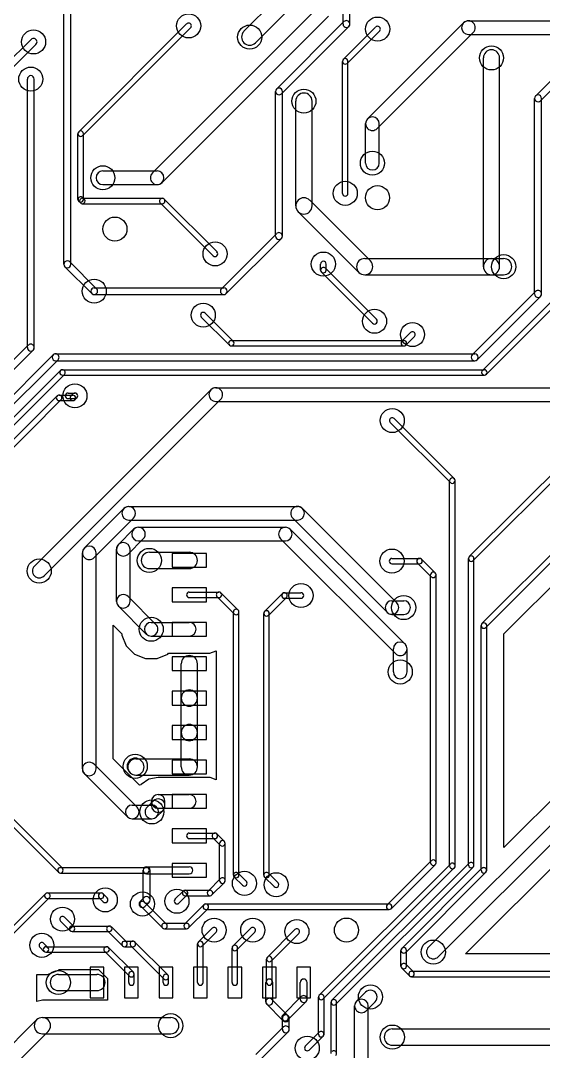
# Model space of a CAD drawing. Extents: x 34571 to 78815, y 19603 to 63847.
# Drawn here: x 61712 to 69296, y 37430 to 52400 of the extents above; entities that cross this region are included whole.
import ezdxf

# ---------------------------------------------------------------- set-up
doc = ezdxf.new("R2010")
doc.units = 0
doc.layers.add('BLACK', color=1, linetype='CONTINUOUS')

msp = doc.modelspace()

# ---------------------------------------------------------------- linework, layer by layer
at = {"layer": 'BLACK'}
for p, q in [((62340, 48860), (62340, 52600)), ((62440, 48860), (62440, 52600)), ((66040, 52603), (63624, 50187)), ((65392, 52683), (64953, 52244)), ((66180, 52463), (63764, 50047)), ((65559, 52516), (65120, 52077)), ((66390, 52350), (66390, 52530)), ((66490, 52350), (66490, 52530)), ((68210, 52396), (69574, 52396)), ((62556, 50786), (64121, 52351)), ((62613, 50729), (64178, 52294)), ((65425, 51406), (66404, 52385)), ((65496, 51335), (66475, 52314)), ((66394, 51836), (66863, 52305)), ((66451, 51779), (66920, 52248)), ((68139, 52367), (66746, 50974)), ((61485, 51746), (61864, 52125)), ((68280, 52226), (66887, 50833)), ((68210, 52198), (69574, 52198)), ((69185, 51305), (70045, 52165)), ((61556, 51675), (61935, 52054)), ((69255, 51235), (70115, 52095)), ((66382, 49891), (66382, 51807)), ((66462, 49891), (66462, 51807)), ((68426, 48826), (68426, 51858)), ((68662, 48826), (68662, 51858)), ((61810, 47650), (61810, 51550)), ((61910, 47650), (61910, 51550)), ((65410, 49270), (65410, 51370)), ((65510, 49270), (65510, 51370)), ((65704, 49708), (65704, 51230)), ((65940, 49708), (65940, 51230)), ((69170, 48430), (69170, 51270)), ((69270, 48430), (69270, 51270)), ((66717, 50329), (66717, 50903)), ((66915, 50329), (66915, 50903)), ((62544, 49803), (62544, 50757)), ((62624, 49803), (62624, 50757)), ((62905, 50216), (63693, 50216)), ((62905, 50018), (63693, 50018)), ((62579, 49751), (62556, 49774)), ((62608, 49819), (63766, 49819)), ((62608, 49739), (63766, 49739)), ((62636, 49808), (62613, 49831)), ((64505, 48984), (63738, 49751)), ((64562, 49041), (63795, 49808)), ((65906, 49791), (66787, 48910)), ((65739, 49624), (66620, 48743)), ((64625, 48506), (65424, 49305)), ((64696, 48435), (65495, 49234)), ((62355, 48824), (62744, 48435)), ((62426, 48895), (62815, 48506)), ((66065, 48776), (66065, 48864)), ((66875, 48062), (66134, 48803)), ((66145, 48776), (66145, 48864)), ((66704, 48944), (68544, 48944)), ((68544, 48944), (68720, 48944)), ((66818, 48005), (66077, 48746)), ((66704, 48708), (68544, 48708)), ((68544, 48708), (68720, 48708)), ((62780, 48520), (64660, 48520)), ((62780, 48420), (64660, 48420)), ((68265, 47546), (69184, 48465)), ((68336, 47475), (69255, 48394)), ((68412, 47319), (69531, 48438)), ((68469, 47262), (69588, 48381)), ((64334, 48093), (64741, 47686)), ((64391, 48150), (64798, 47743)), ((67244, 47742), (67370, 47868)), ((67300, 47686), (67426, 47812)), ((59385, 45246), (61824, 47685)), ((59456, 45175), (61895, 47614)), ((64770, 47754), (67272, 47754)), ((64770, 47674), (67272, 47674)), ((59925, 45285), (62185, 47545)), ((59995, 45215), (62255, 47475)), ((62220, 47560), (68300, 47560)), ((62220, 47460), (68300, 47460)), ((60972, 45999), (62291, 47318)), ((62320, 47330), (68440, 47330)), ((61029, 45942), (62348, 47261)), ((62320, 47250), (68440, 47250)), ((64474, 47038), (61912, 44476)), ((64544, 47067), (70292, 47067)), ((61172, 45879), (62241, 46948)), ((61229, 45822), (62298, 46891)), ((64614, 46898), (62052, 44336)), ((62270, 46960), (62470, 46960)), ((62270, 46880), (62470, 46880)), ((62400, 46990), (62500, 46990)), ((62400, 46910), (62500, 46910)), ((62442, 46948), (62472, 46978)), ((62498, 46892), (62528, 46922)), ((64544, 46869), (70292, 46869)), ((67948, 45690), (67075, 46563)), ((68005, 45747), (67132, 46620)), ((68222, 44615), (70203, 46596)), ((68279, 44558), (70260, 46539)), ((68406, 43643), (71066, 46303)), ((68462, 43587), (71122, 46247)), ((68724, 43494), (71300, 46070)), ((68724, 43494), (71300, 46070)), ((67937, 40122), (67937, 45718)), ((68017, 40122), (68017, 45718)), ((62638, 44741), (63210, 45313)), ((63281, 45343), (65731, 45343)), ((65801, 45314), (67169, 43946)), ((62778, 44601), (63350, 45173)), ((63281, 45145), (65731, 45145)), ((65661, 45174), (67029, 43806)), ((63132, 44792), (63352, 45012)), ((63423, 45041), (65553, 45041)), ((65624, 45012), (67290, 43346)), ((63272, 44652), (63492, 44872)), ((63423, 44843), (65553, 44843)), ((65484, 44872), (67150, 43206)), ((62608, 41532), (62608, 44670)), ((62806, 41532), (62806, 44670)), ((63103, 43965), (63103, 44721)), ((63301, 43965), (63301, 44721)), ((63580, 44678), (64160, 44678)), ((64410, 44660), (63910, 44660)), ((63910, 44660), (63910, 44460)), ((64410, 44460), (64410, 44660)), ((67100, 44590), (67500, 44590)), ((67100, 44510), (67500, 44510)), ((67472, 44521), (67671, 44322)), ((67529, 44578), (67728, 44379)), ((68210, 40136), (68210, 44586)), ((68290, 40136), (68290, 44586)), ((63580, 44442), (64160, 44442)), ((63910, 44460), (64410, 44460)), ((67660, 40170), (67660, 44350)), ((67740, 40170), (67740, 44350)), ((63676, 43631), (63272, 44035)), ((64410, 44160), (63910, 44160)), ((63910, 44160), (63910, 43960)), ((64160, 44100), (64590, 44100)), ((64160, 44020), (64590, 44020)), ((64410, 43960), (64410, 44160)), ((64811, 43782), (64562, 44031)), ((64868, 43839), (64619, 44088)), ((65252, 43819), (65511, 44078)), ((65309, 43762), (65568, 44021)), ((65540, 44090), (65780, 44090)), ((63536, 43491), (63132, 43895)), ((63910, 43960), (64410, 43960)), ((65540, 44010), (65780, 44010)), ((67100, 43974), (67270, 43974)), ((64800, 39990), (64800, 43810)), ((64880, 39990), (64880, 43810)), ((65240, 39990), (65240, 43790)), ((65320, 39990), (65320, 43790)), ((67100, 43776), (67270, 43776)), ((63056, 41676), (63056, 43618)), ((63056, 43618), (63182, 43492)), ((63056, 41676), (63056, 43618)), ((63056, 43618), (63182, 43492)), ((63607, 43659), (64159, 43659)), ((64410, 43660), (63910, 43660)), ((63910, 43660), (63910, 43460)), ((64410, 43460), (64410, 43660)), ((68394, 40060), (68394, 43614)), ((68474, 40060), (68474, 43614)), ((63182, 43492), (63182, 43476)), ((63182, 43492), (63182, 43476)), ((63182, 43476), (63246, 43320)), ((63182, 43476), (63246, 43320)), ((63607, 43461), (64159, 43461)), ((63910, 43460), (64410, 43460)), ((68724, 40390), (68724, 43494)), ((68724, 40390), (68724, 43494)), ((63246, 43320), (63366, 43200)), ((63246, 43320), (63366, 43200)), ((67121, 42940), (67121, 43276)), ((67319, 42940), (67319, 43276)), ((63366, 43200), (63522, 43135)), ((63366, 43200), (63522, 43135)), ((63522, 43135), (63691, 43135)), ((63522, 43135), (63691, 43135)), ((63691, 43135), (63847, 43199)), ((63691, 43135), (63847, 43199)), ((63847, 43199), (63859, 43211)), ((63847, 43199), (63859, 43211)), ((63859, 43211), (63860, 43211)), ((63859, 43211), (63860, 43211)), ((63860, 43211), (63959, 43211)), ((63860, 43211), (63959, 43211)), ((64410, 43160), (63910, 43160)), ((63910, 43160), (63910, 42960)), ((63959, 43211), (64160, 43211)), ((63959, 43211), (64160, 43211)), ((64160, 43211), (64459, 43211)), ((64160, 43211), (64459, 43211)), ((64410, 42960), (64410, 43160)), ((64459, 43211), (64550, 43249)), ((64459, 43211), (64550, 43249)), ((64550, 43249), (64550, 41372)), ((64550, 43249), (64550, 41372)), ((64042, 42560), (64042, 43060)), ((64278, 42560), (64278, 43060)), ((63910, 42960), (64410, 42960)), ((64410, 42660), (63910, 42660)), ((63910, 42660), (63910, 42460)), ((64042, 42060), (64042, 42560)), ((64278, 42060), (64278, 42560)), ((64410, 42460), (64410, 42660)), ((63910, 42460), (64410, 42460)), ((64410, 42160), (63910, 42160)), ((63910, 42160), (63910, 41960)), ((64410, 41960), (64410, 42160)), ((63910, 41960), (64410, 41960)), ((64042, 41560), (64042, 42060)), ((64278, 41560), (64278, 42060)), ((63437, 41294), (63056, 41676)), ((63437, 41294), (63056, 41676)), ((63385, 41678), (64159, 41678)), ((63458, 41653), (63468, 41643)), ((64410, 41660), (63910, 41660)), ((63910, 41660), (63910, 41460)), ((64410, 41460), (64410, 41660)), ((63401, 40977), (62777, 41601)), ((63292, 41487), (63302, 41477)), ((63261, 40837), (62637, 41461)), ((63385, 41442), (64159, 41442)), ((63574, 41382), (63461, 41307)), ((63574, 41382), (63461, 41307)), ((63708, 41409), (63574, 41382)), ((63708, 41409), (63574, 41382)), ((63861, 41409), (63708, 41409)), ((63861, 41409), (63708, 41409)), ((64160, 41409), (63861, 41409)), ((64160, 41409), (63861, 41409)), ((63910, 41460), (64410, 41460)), ((64361, 41409), (64160, 41409)), ((64361, 41409), (64160, 41409)), ((64460, 41409), (64361, 41409)), ((64460, 41409), (64361, 41409)), ((64550, 41372), (64460, 41409)), ((64550, 41372), (64460, 41409)), ((67630, 38943), (70060, 41373)), ((69782, 41448), (68724, 40390)), ((69782, 41448), (68724, 40390)), ((63457, 41302), (63437, 41294)), ((63457, 41302), (63437, 41294)), ((63461, 41307), (63457, 41302)), ((63461, 41307), (63457, 41302)), ((67770, 38803), (70200, 41233)), ((62318, 40089), (61379, 41028)), ((63546, 40977), (63638, 41069)), ((63609, 41000), (63609, 41060)), ((63708, 41159), (64160, 41159)), ((63807, 41000), (63807, 41060)), ((64410, 41160), (63910, 41160)), ((63910, 41160), (63910, 40960)), ((64410, 40960), (64410, 41160)), ((68165, 38844), (70375, 41055)), ((68165, 38844), (70375, 41055)), ((62261, 40032), (61322, 40971)), ((63331, 41006), (63615, 41006)), ((63686, 40837), (63778, 40929)), ((63708, 40961), (64160, 40961)), ((63910, 40960), (64410, 40960)), ((63331, 40808), (63615, 40808)), ((64410, 40660), (63910, 40660)), ((63910, 40660), (63910, 40460)), ((64160, 40600), (64530, 40600)), ((64410, 40460), (64410, 40660)), ((64668, 40479), (64559, 40588)), ((63910, 40460), (64410, 40460)), ((64160, 40520), (64530, 40520)), ((64611, 40422), (64502, 40531)), ((64600, 39910), (64600, 40450)), ((64680, 39910), (64680, 40450)), ((64410, 40160), (63910, 40160)), ((63910, 40160), (63910, 39960)), ((64410, 39960), (64410, 40160)), ((66046, 38248), (67948, 40150)), ((66228, 38171), (68221, 40164)), ((67671, 40198), (67032, 39559)), ((67728, 40141), (67089, 39502)), ((62290, 40100), (63540, 40100)), ((62290, 40020), (63540, 40020)), ((63490, 39630), (63490, 40060)), ((63540, 40110), (64160, 40110)), ((63540, 40010), (64160, 40010)), ((63590, 39630), (63590, 40060)), ((64988, 39899), (64869, 40018)), ((65448, 39879), (65309, 40018)), ((66102, 38192), (68004, 40094)), ((66285, 38114), (68278, 40107)), ((67242, 38925), (68405, 40088)), ((67299, 38868), (68462, 40031)), ((63910, 39960), (64410, 39960)), ((64432, 39758), (64612, 39938)), ((64488, 39702), (64668, 39882)), ((64931, 39842), (64812, 39961)), ((65391, 39822), (65252, 39961)), ((61452, 39099), (62071, 39718)), ((62100, 39730), (62880, 39730)), ((62909, 39718), (62968, 39659)), ((63952, 39639), (64071, 39758)), ((64009, 39582), (64128, 39701)), ((64100, 39770), (64460, 39770)), ((64100, 39690), (64460, 39690)), ((61509, 39042), (62128, 39661)), ((62100, 39650), (62880, 39650)), ((62852, 39661), (62911, 39602)), ((63504, 39665), (63445, 39606)), ((63772, 39222), (63452, 39542)), ((63828, 39278), (63508, 39598)), ((63575, 39594), (63516, 39535)), ((64371, 39558), (64092, 39279)), ((64400, 39570), (67060, 39570)), ((62488, 39239), (62349, 39378)), ((64428, 39501), (64149, 39222)), ((64400, 39490), (67060, 39490)), ((62431, 39182), (62292, 39321)), ((62460, 39250), (63000, 39250)), ((63248, 39019), (63029, 39238)), ((63800, 39290), (64120, 39290)), ((62460, 39170), (63000, 39170)), ((63191, 38962), (62972, 39181)), ((63800, 39210), (64120, 39210)), ((64292, 39019), (64491, 39218)), ((64349, 38962), (64548, 39161)), ((64792, 38959), (65051, 39218)), ((64849, 38902), (65108, 39161)), ((65292, 38799), (65691, 39198)), ((65349, 38742), (65748, 39141)), ((62051, 38882), (61992, 38941)), ((62108, 38939), (62049, 38998)), ((62080, 38950), (62960, 38950)), ((63348, 38579), (62989, 38938)), ((63220, 39030), (63340, 39030)), ((63220, 38950), (63340, 38950)), ((63791, 38482), (63312, 38961)), ((63848, 38539), (63369, 39018)), ((64280, 38430), (64280, 38990)), ((64360, 38430), (64360, 38990)), ((64780, 38430), (64780, 38930)), ((64860, 38430), (64860, 38930)), ((62080, 38870), (62960, 38870)), ((63291, 38522), (62932, 38881)), ((67231, 38668), (67231, 38896)), ((67311, 38668), (67311, 38896)), ((70811, 38844), (68165, 38844)), ((70811, 38844), (68165, 38844)), ((62920, 38655), (62720, 38655)), ((62720, 38655), (62720, 38205)), ((62920, 38205), (62920, 38655)), ((63420, 38655), (63220, 38655)), ((63220, 38655), (63220, 38205)), ((63420, 38205), (63420, 38655)), ((63920, 38655), (63720, 38655)), ((63720, 38655), (63720, 38205)), ((63920, 38205), (63920, 38655)), ((64420, 38655), (64220, 38655)), ((64220, 38655), (64220, 38205)), ((64420, 38205), (64420, 38655)), ((64920, 38655), (64720, 38655)), ((64720, 38655), (64720, 38205)), ((64920, 38205), (64920, 38655)), ((65420, 38655), (65220, 38655)), ((65220, 38655), (65220, 38205)), ((65280, 38430), (65280, 38770)), ((65360, 38430), (65360, 38770)), ((65420, 38205), (65420, 38655)), ((65920, 38655), (65720, 38655)), ((65720, 38655), (65720, 38205)), ((65920, 38205), (65920, 38655)), ((67355, 38527), (67243, 38639)), ((67411, 38583), (67299, 38695)), ((61949, 38254), (61949, 38545)), ((61949, 38545), (62104, 38545)), ((61949, 38254), (61949, 38545)), ((61949, 38545), (62104, 38545)), ((62104, 38545), (62260, 38609)), ((62104, 38545), (62260, 38609)), ((62260, 38609), (62271, 38620)), ((62260, 38609), (62271, 38620)), ((62260, 38548), (62820, 38548)), ((62271, 38620), (62840, 38620)), ((62271, 38620), (62840, 38620)), ((62840, 38620), (62971, 38489)), ((62840, 38620), (62971, 38489)), ((62971, 38489), (62971, 38171)), ((62971, 38489), (62971, 38171)), ((63280, 38430), (63280, 38550)), ((63360, 38430), (63360, 38550)), ((63780, 38430), (63780, 38510)), ((63860, 38430), (63860, 38510)), ((67384, 38594), (70810, 38594)), ((67384, 38514), (70810, 38514)), ((65270, 38150), (65270, 38430)), ((65370, 38150), (65370, 38430)), ((65770, 38190), (65770, 38430)), ((65870, 38190), (65870, 38430)), ((61949, 38156), (61949, 38254)), ((61949, 38156), (61949, 38254)), ((62260, 38312), (62820, 38312)), ((62720, 38205), (62920, 38205)), ((63220, 38205), (63420, 38205)), ((63720, 38205), (63920, 38205)), ((64220, 38205), (64420, 38205)), ((64720, 38205), (64920, 38205)), ((65220, 38205), (65420, 38205)), ((65585, 37956), (65356, 38185)), ((65515, 37956), (65784, 38225)), ((65720, 38205), (65920, 38205)), ((66034, 37679), (66034, 38219)), ((66114, 37679), (66114, 38219)), ((66587, 38160), (66717, 38290)), ((62028, 38171), (61949, 38156)), ((62028, 38171), (61949, 38156)), ((62971, 38171), (62028, 38171)), ((62971, 38171), (62028, 38171)), ((65514, 37885), (65285, 38114)), ((65586, 37885), (65855, 38154)), ((66217, 37400), (66217, 38142)), ((66297, 37400), (66297, 38142)), ((66558, 25025), (66558, 38089)), ((66727, 38020), (66857, 38150)), ((66756, 25025), (66756, 38089)), ((61944, 37886), (61011, 36953)), ((62028, 37921), (63890, 37921)), ((65510, 37750), (65510, 37910)), ((65525, 37875), (65515, 37885)), ((65595, 37945), (65585, 37955)), ((65610, 37750), (65610, 37910)), ((65125, 37386), (65524, 37785)), ((67105, 37755), (71089, 37755)), ((62111, 37719), (61178, 36786)), ((62028, 37685), (63890, 37685)), ((65196, 37315), (65595, 37714)), ((65843, 37505), (66045, 37707)), ((65899, 37449), (66101, 37651)), ((67105, 37519), (71089, 37519))]:
    msp.add_line(p, q, dxfattribs=at)
for centre in [(64150, 52323), (66892, 52277), (61900, 52090), (65036, 52160), (68544, 51858), (61860, 51550), (65822, 51230), (66816, 50329), (62905, 50117), (66422, 49891), (66890, 49828), (63080, 49372), (64534, 49012), (66105, 48864), (68721, 48826), (62780, 48470), (64362, 48122), (66847, 48033), (67398, 47840), (62500, 46950), (67104, 46591), (63580, 44560), (67100, 44550), (61982, 44406), (65780, 44050), (67270, 43875), (63607, 43560), (67220, 42940), (63375, 41570), (63616, 40907), (64960, 39870), (65420, 39850), (62940, 39630), (63480, 39570), (63980, 39610), (62320, 39350), (64520, 39190), (65080, 39190), (65720, 39170), (66440, 39191), (62020, 38970), (67700, 38872), (62260, 38430), (66788, 38220), (63890, 37803), (67105, 37637), (65871, 37476)]:
    msp.add_circle(centre, 175, dxfattribs=at)
for centre, radius, start, end in [((66439, 52349), 50, 315, 495), ((68210, 52297), 99, 90, 270), ((68210, 52297), 99, -45, 135), ((64150, 52323), 40, 315, 495), ((66440, 52350), 50, 180, 360), ((66892, 52277), 40, 315, 495), ((61900, 52090), 50, 315, 495), ((65036, 52160), 118, 135, 315), ((68544, 51858), 118, 360, 540), ((66422, 51807), 40, 360, 540), ((66422, 51807), 40, 135, 315), ((61860, 51550), 50, 360, 540), ((65460, 51370), 50, 360, 540), ((65461, 51371), 50, 135, 315), ((65822, 51230), 118, 360, 540), ((69220, 51270), 50, 360, 540), ((69220, 51270), 50, 135, 315), ((66816, 50903), 99, 360, 540), ((66816, 50903), 99, 135, 315), ((62584, 50757), 40, 360, 540), ((62584, 50757), 40, 135, 315), ((66816, 50329), 99, 180, 360), ((62905, 50117), 99, 90, 270), ((63694, 50117), 99, 135, 315), ((63693, 50117), 99, 270, 450), ((66422, 49891), 40, 180, 360), ((62584, 49803), 40, 180, 360), ((62585, 49802), 40, 405, 585), ((62608, 49779), 40, 90, 270), ((62607, 49780), 40, 225, 405), ((63767, 49779), 40, 405, 585), ((63766, 49779), 40, 270, 450), ((65822, 49708), 118, 45, 225), ((65822, 49708), 118, 180, 360), ((65460, 49270), 50, 180, 360), ((65460, 49270), 50, 315, 495), ((64533, 49013), 40, 225, 405), ((62390, 48860), 50, 180, 360), ((62391, 48859), 50, 45, 225), ((66105, 48864), 40, 360, 540), ((66105, 48775), 40, 405, 585), ((66704, 48826), 118, 90, 270), ((66704, 48826), 118, 225, 405), ((68544, 48826), 118, 90, 270), ((68544, 48826), 118, 180, 360), ((68544, 48826), 118, 270, 450), ((68720, 48826), 118, 270, 450), ((66105, 48776), 40, 180, 360), ((62780, 48470), 50, 90, 270), ((62779, 48471), 50, 225, 405), ((64660, 48470), 50, 135, 315), ((64660, 48470), 50, 270, 450), ((69220, 48430), 50, 180, 360), ((69220, 48430), 50, 315, 495), ((64362, 48122), 40, 45, 225), ((66847, 48033), 40, 225, 405), ((67398, 47840), 40, 315, 495), ((61860, 47650), 50, 180, 360), ((61860, 47650), 50, 315, 495), ((64770, 47714), 40, 90, 270), ((64770, 47714), 40, 225, 405), ((67272, 47714), 40, 135, 315), ((67272, 47714), 40, 270, 450), ((62220, 47510), 50, 90, 270), ((62220, 47510), 50, 315, 495), ((68300, 47510), 50, 135, 315), ((68300, 47510), 50, 270, 450), ((62320, 47290), 40, 90, 270), ((62320, 47290), 40, 315, 495), ((68441, 47291), 40, 135, 315), ((68440, 47290), 40, 270, 450), ((64544, 46968), 99, 90, 270), ((64544, 46968), 99, -45, 135), ((62270, 46920), 40, 90, 270), ((62270, 46920), 40, 315, 495), ((62400, 46950), 40, 90, 270), ((62470, 46920), 40, 135, 315), ((62470, 46920), 40, 270, 450), ((62500, 46950), 40, 315, 495), ((62500, 46950), 40, 270, 450), ((67104, 46591), 40, 405, 585), ((67977, 45718), 40, 360, 540), ((67976, 45719), 40, 225, 405), ((63281, 45244), 99, 90, 270), ((63280, 45243), 99, 315, 495), ((65731, 45244), 99, 45, 225), ((65731, 45244), 99, 270, 450), ((63423, 44942), 99, 90, 270), ((63422, 44942), 99, 315, 495), ((65554, 44942), 99, 45, 225), ((65553, 44942), 99, 270, 450), ((62707, 44670), 99, 360, 540), ((63202, 44721), 99, 360, 540), ((63202, 44722), 99, 135, 315), ((62708, 44671), 99, 135, 315), ((63580, 44560), 118, 90, 270), ((64160, 44560), 118, 270, 450), ((68250, 44586), 40, 360, 540), ((68250, 44586), 40, 135, 315), ((61982, 44406), 99, 135, 315), ((67100, 44550), 40, 90, 270), ((67500, 44550), 40, 45, 225), ((67500, 44550), 40, 270, 450), ((67700, 44350), 40, 360, 540), ((67700, 44350), 40, 225, 405), ((63202, 43965), 99, 405, 585), ((64160, 44060), 40, 90, 270), ((64591, 44059), 40, 405, 585), ((64590, 44060), 40, 270, 450), ((65540, 44050), 40, 90, 270), ((65539, 44049), 40, 315, 495), ((65780, 44050), 40, 270, 450), ((63202, 43965), 99, 180, 360), ((67100, 43875), 99, 90, 270), ((67099, 43876), 99, 225, 405), ((67270, 43875), 99, 270, 450), ((64840, 43810), 40, 360, 540), ((64839, 43811), 40, 225, 405), ((65280, 43790), 40, 360, 540), ((65281, 43791), 40, 135, 315), ((63607, 43560), 99, 90, 270), ((63606, 43561), 99, 225, 405), ((64159, 43560), 99, 270, 450), ((68434, 43614), 40, 360, 540), ((68434, 43615), 40, 135, 315), ((67220, 43276), 99, 360, 540), ((67220, 43276), 99, 225, 405), ((64160, 43060), 118, 360, 540), ((67220, 42940), 99, 180, 360), ((64160, 42560), 118, 360, 540), ((64160, 42560), 118, 180, 360), ((64160, 42060), 118, 360, 540), ((64160, 42060), 118, 180, 360), ((62707, 41531), 99, 405, 585), ((63375, 41570), 118, 45, 225), ((63385, 41560), 118, 90, 270), ((63385, 41560), 118, 225, 405), ((64159, 41560), 118, 270, 450), ((62707, 41532), 99, 180, 360), ((64160, 41560), 118, 180, 360), ((63708, 41060), 99, 360, 540), ((63708, 41060), 99, 90, 270), ((63708, 40999), 99, 315, 495), ((64160, 41060), 99, 270, 450), ((63331, 40907), 99, 90, 270), ((63331, 40907), 99, 225, 405), ((63616, 40907), 99, 135, 315), ((63708, 41000), 99, 180, 360), ((63615, 40907), 99, 270, 450), ((64160, 40560), 40, 90, 270), ((64531, 40559), 40, 405, 585), ((64530, 40560), 40, 270, 450), ((64640, 40450), 40, 360, 540), ((64639, 40451), 40, 225, 405), ((67700, 40170), 40, 180, 360), ((67700, 40170), 40, -45, 135), ((67977, 40122), 40, 180, 360), ((67976, 40122), 40, 315, 495), ((68250, 40136), 40, 180, 360), ((68249, 40135), 40, 315, 495), ((62290, 40060), 40, 90, 270), ((62290, 40060), 40, 225, 405), ((63540, 40060), 50, 90, 270), ((63540, 40060), 50, 360, 540), ((63540, 40060), 40, 270, 450), ((64160, 40060), 50, 270, 450), ((64840, 39990), 40, 180, 360), ((64841, 39989), 40, 405, 585), ((65280, 39990), 40, 180, 360), ((65281, 39989), 40, 405, 585), ((68434, 40060), 40, 180, 360), ((68433, 40059), 40, 315, 495), ((64640, 39910), 40, 180, 360), ((64640, 39910), 40, 315, 495), ((64959, 39871), 40, 225, 405), ((65419, 39851), 40, 225, 405), ((62100, 39690), 40, 90, 270), ((62100, 39690), 40, 315, 495), ((62880, 39690), 40, 45, 225), ((62880, 39690), 40, 270, 450), ((63540, 39630), 50, -45, 135), ((64100, 39730), 40, 90, 270), ((64099, 39729), 40, 315, 495), ((64460, 39730), 40, 135, 315), ((64460, 39730), 40, 270, 450), ((62940, 39630), 40, 225, 405), ((63480, 39570), 50, 135, 315), ((63480, 39570), 40, 405, 585), ((63540, 39630), 50, 180, 360), ((63981, 39611), 40, 135, 315), ((64400, 39530), 40, 90, 270), ((64399, 39529), 40, -45, 135), ((67060, 39530), 40, 135, 315), ((67060, 39530), 40, 270, 450), ((62321, 39349), 40, 405, 585), ((62460, 39210), 40, 90, 270), ((62459, 39211), 40, 225, 405), ((63000, 39210), 40, 405, 585), ((63000, 39210), 40, 270, 450), ((63800, 39250), 40, 90, 270), ((63800, 39250), 40, 225, 405), ((64121, 39251), 40, 135, 315), ((64120, 39250), 40, 270, 450), ((64520, 39190), 40, 315, 495), ((65079, 39189), 40, 315, 495), ((65719, 39169), 40, 315, 495), ((62020, 38970), 40, 405, 585), ((62080, 38910), 40, 90, 270), ((62080, 38910), 40, 225, 405), ((62960, 38910), 40, 405, 585), ((62960, 38910), 40, 270, 450), ((63220, 38990), 40, 90, 270), ((63220, 38990), 40, 225, 405), ((63340, 38990), 40, 405, 585), ((63340, 38990), 40, 270, 450), ((64320, 38990), 40, 360, 540), ((64320, 38990), 40, 135, 315), ((64820, 38930), 40, 360, 540), ((64821, 38931), 40, 135, 315), ((67271, 38896), 40, 360, 540), ((67271, 38897), 40, 135, 315), ((67700, 38873), 99, 135, 315), ((65320, 38770), 40, 360, 540), ((65321, 38771), 40, 135, 315), ((67271, 38667), 40, 405, 585), ((67271, 38668), 40, 180, 360), ((62260, 38430), 118, 90, 270), ((62820, 38430), 118, 270, 450), ((63320, 38550), 40, 360, 540), ((63320, 38550), 40, 225, 405), ((63820, 38510), 40, 360, 540), ((63820, 38510), 40, 225, 405), ((65320, 38430), 50, 360, 540), ((65820, 38430), 50, 360, 540), ((67384, 38554), 40, 90, 270), ((67383, 38555), 40, 225, 405), ((63320, 38430), 40, 180, 360), ((63820, 38430), 40, 180, 360), ((64320, 38430), 40, 180, 360), ((64820, 38430), 40, 180, 360), ((65320, 38430), 40, 180, 360), ((65320, 38150), 50, 405, 585), ((65820, 38190), 50, 180, 360), ((65819, 38189), 50, 315, 495), ((66074, 38219), 40, 360, 540), ((66074, 38220), 40, 135, 315), ((66257, 38142), 40, 360, 540), ((66657, 38089), 99, 360, 540), ((66787, 38220), 99, 315, 495), ((65320, 38150), 50, 180, 360), ((66257, 38143), 40, 135, 315), ((66657, 38090), 99, 135, 315), ((62028, 37803), 118, 90, 270), ((62028, 37803), 118, -45, 135), ((63890, 37803), 118, 270, 450), ((65550, 37920), 50, 405, 585), ((65551, 37921), 50, 135, 315), ((65560, 37910), 50, 360, 540), ((65550, 37920), 50, 225, 405), ((65560, 37910), 50, 225, 405), ((65560, 37750), 50, 180, 360), ((65559, 37749), 50, 315, 495), ((67105, 37637), 118, 90, 270), ((66074, 37679), 40, 180, 360), ((66073, 37679), 40, 315, 495), ((65871, 37477), 40, 135, 315), ((66257, 37399), 40, 315, 495)]:
    msp.add_arc(centre, radius, start, end, dxfattribs=at)

doc.saveas('drawing.dxf')
